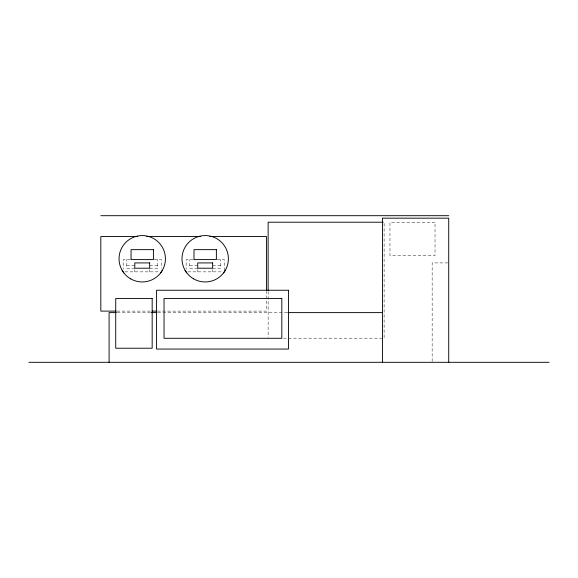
<?xml version="1.0" encoding="UTF-8"?>
<svg xmlns="http://www.w3.org/2000/svg" width="578" height="578" viewBox="0 0 578 578"><rect width="100%" height="100%" fill="white"/><g stroke="black" fill="none" stroke-linecap="round" stroke-linejoin="round"><path stroke-width="0.43" stroke-dasharray="2.89 2.17" d="M130.187 259.594L123.179 259.594L123.179 269.225M154.275 259.594L161.284 259.594L161.284 268.351M193.146 259.594L186.138 259.594L186.138 269.225M217.234 259.594L224.242 259.594L224.242 270.981M447.849 262.911L432.156 262.911L432.156 362.305M126.741 265.389L134.782 265.389M149.688 265.389L157.722 265.389M189.7 265.389L197.734 265.389M212.646 265.389L220.68 265.389M134.782 268.206L126.741 268.206L126.741 259.594M149.688 268.206L157.722 268.206L157.722 259.594M197.734 268.206L189.7 268.206L189.7 259.594M212.646 268.206L220.68 268.206L220.68 259.594M124.956 271.855L159.514 271.855M187.908 271.855L222.465 271.855M117.023 311.109L151.241 311.109M157.541 311.109L266.487 311.109L266.487 291.348M117.218 312.611L150.598 312.611M157.816 312.611L286.825 312.611M283.422 338.188L384.11 338.188L384.11 222.219M268.141 291.435L268.141 337.285M212.646 269.666L212.646 271.855M197.734 269.666L197.734 271.855M149.688 269.666L149.688 271.855M134.782 269.666L134.782 271.855M435.024 222.458L389.962 222.458L389.962 255.592L435.024 255.592L435.024 222.458"/><path stroke-width="0.87" d="M160.633 272.888L162.324 270.36M223.592 272.888L225.276 270.36M100.818 215.695L448.723 215.695M383.214 222.219L268.141 222.219L268.141 290.539M137.73 236.554L100.818 236.554L100.818 311.109L116.12 311.109M146.74 236.554L200.761 236.554M209.763 236.554L266.487 236.554L266.487 290.452M152.137 311.109L156.638 311.109M116.315 312.611L109.098 312.611L109.098 362.305M151.501 312.611L156.913 312.611M287.728 312.611L382.455 312.611M28.9 362.305L549.1 362.305M185.105 270.36L186.788 272.888M122.146 270.36L123.837 272.888M448.723 362.305L448.723 218.173L382.455 218.173L382.455 362.305M153.416 249.653L131.054 249.653L131.054 259.594L153.416 259.594L153.416 249.653M216.374 249.653L194.006 249.653L194.006 259.594L216.374 259.594L216.374 249.653M149.688 262.911L134.782 262.911L134.782 268.206L149.688 268.206L149.688 262.911M212.646 262.911L197.734 262.911L197.734 268.206L212.646 268.206L212.646 262.911M288.458 290.243L156.58 290.243L156.58 349.054L288.458 349.054L288.458 290.243M152.173 298.523L115.73 298.523L115.73 348.223L152.173 348.223L152.173 298.523M281.826 298.523L164.036 298.523L164.036 338.289L281.826 338.289L281.826 298.523M193.594 278.849A23.192 23.192 0 0 0 228.382 258.763A23.192 23.192 0 0 0 193.594 238.678A23.192 23.192 0 0 0 193.594 278.849M130.635 278.849A23.192 23.192 0 0 0 165.431 258.763A23.192 23.192 0 0 0 130.635 238.678A23.192 23.192 0 0 0 130.635 278.849"/></g></svg>
